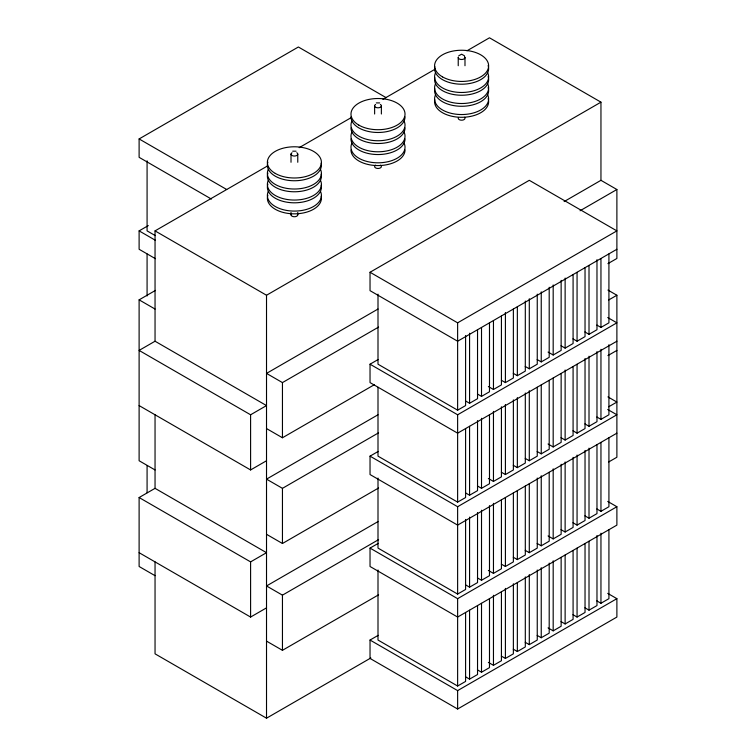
<?xml version="1.0" encoding="UTF-8"?>
<svg xmlns="http://www.w3.org/2000/svg" width="756" height="756" viewBox="0 0 756 756"><rect width="100%" height="100%" fill="white"/><g stroke="black" fill="none" stroke-linecap="round" stroke-linejoin="round"><path stroke-width="1.13" d="M458.779 55.755L461.614 54.205L464.439 55.755M211.434 199.083L139.113 157.333L139.113 138.943L298.374 46.995L385.966 97.562M155.415 258.684L139.113 249.272L139.113 230.882L148.308 225.581M155.046 341.221L139.113 350.415L250.595 414.779L266.518 405.585L155.046 341.221L155.046 230.882L267.548 165.933M299.187 147.666L351.408 117.511M382.905 99.329L435.276 69.098M466.981 50.794L489.482 37.8L600.954 102.164L600.954 180.315L564.137 201.569M155.046 469.948L139.113 460.754L139.113 299.849L155.481 290.399M155.046 230.882L266.518 295.246L600.954 102.164M370.034 272.264L529.294 180.315L616.887 230.882L457.626 322.831L370.034 272.264L370.034 290.654L457.626 341.221L616.887 249.272M378 309.043L266.518 373.398L282.451 382.593L378.586 327.093M580.06 210.763L616.887 189.51L616.887 258.467L607.928 263.646M139.113 497.533L155.046 488.338L266.518 552.693L250.595 561.888L139.113 497.533L139.113 566.49L155.046 575.685M616.887 341.221L457.626 433.169L370.034 382.593L370.034 364.203L378.208 359.487M266.518 428.567L282.451 437.762L374.494 384.624M139.113 405.585L250.595 469.948L266.518 460.754M378 414.779L266.518 479.143L282.451 488.338L378.586 432.829M608.703 299.971L616.887 295.246L616.887 457.238L608.703 461.963M616.887 433.169L457.626 525.108L370.034 474.541L370.034 456.151L378.208 451.436M378 294.15L378 364.203L457.626 410.177L465.592 405.585L465.592 335.532M465.488 400.926L469.57 403.279L477.537 398.686L477.537 329.796M477.433 394.027L481.515 396.39L489.482 391.788L489.482 322.906M488.357 386.543L493.46 389.491L501.426 384.899L501.426 316.008M501.322 380.24L505.405 382.593L513.371 378L513.371 309.11M513.267 373.341L517.35 375.704L525.307 371.101L525.307 301.049M525.212 366.443L529.294 368.805L537.251 364.203L537.251 294.15M537.157 359.554L541.239 361.907L549.196 357.314L549.196 287.261M548.072 352.069L553.184 355.008L561.141 350.415L561.141 280.363M561.037 345.757L565.129 348.119L573.086 343.517L573.086 274.636M572.982 338.868L577.064 341.221L585.031 336.628L585.031 267.737M584.927 331.969L589.009 334.322L596.975 329.729L596.975 259.677M596.871 325.071L600.954 327.433L608.92 322.831L608.92 253.94M370.034 364.203L457.626 414.779L616.887 322.831L607.72 317.539M266.518 534.303L282.451 543.498L378.586 487.998M607.928 355.585L616.887 350.415M378 521.593L266.518 585.957L282.451 595.152L378.586 539.652M608.703 406.794L616.887 402.069L607.928 396.9M139.113 552.693L250.595 617.057L266.518 607.862M607.72 501.436L616.887 506.728L616.887 525.118L457.626 617.057L370.034 566.49L370.034 548.1L378.208 543.384M378 387.27L378 456.151L457.626 502.126L465.592 497.533L465.592 428.643M465.488 492.874L469.57 495.227L477.537 490.635L477.537 420.582M477.433 485.976L481.515 488.338L489.482 483.736L489.482 414.846M488.357 478.491L493.46 481.44L501.426 476.838L501.426 406.785M501.322 472.188L505.405 474.541L513.371 469.948L513.371 399.886M513.267 465.29L517.35 467.643L525.307 463.05L525.307 392.997M525.212 458.391L529.294 460.754L537.251 456.151L537.251 387.27M537.157 451.493L541.239 453.855L549.196 449.253L549.196 380.372M548.072 444.008L553.184 446.957L561.141 442.364L561.141 373.473M561.037 437.705L565.129 440.058L573.086 435.465L573.086 366.575M572.982 430.807L577.064 433.169L585.031 428.567L585.031 358.514M584.927 423.918L589.009 426.271L596.975 421.678L596.975 351.616M596.871 417.019L600.954 419.372L608.92 414.779L608.92 344.727M370.034 456.151L457.626 506.718L616.887 414.779L607.72 409.487M266.518 641.126L282.451 650.321L378.586 594.821M607.72 593.375L616.887 598.667L616.887 617.057L457.626 709.005L370.034 658.438L370.034 640.048L378.208 635.333M378 478.047L378 548.1L457.626 594.074L465.592 589.472L465.592 519.419M465.488 584.823L469.57 587.176L477.537 582.583L477.537 512.521M477.433 577.924L481.515 580.277L489.482 575.685L489.482 505.632M488.357 570.44L493.46 573.388L501.426 568.786L501.426 499.905M501.322 564.127L505.405 566.49L513.371 561.888L513.371 493.007M513.267 557.238L517.35 559.591L525.307 554.998L525.307 486.108M525.212 550.34L529.294 552.693L537.251 548.1L537.251 478.047M537.157 543.441L541.239 545.804L549.196 541.202L549.196 472.32M548.072 535.957L553.184 538.905L561.141 534.312L561.141 464.25M561.037 529.654L565.129 532.007L573.086 527.414L573.086 457.361M572.982 522.755L577.064 525.118L585.031 520.515L585.031 450.463M584.927 515.857L589.009 518.219L596.975 513.617L596.975 444.736M596.871 508.968L600.954 511.321L608.92 506.728L608.92 437.837M370.034 548.1L457.626 598.667L616.887 506.728M155.046 561.888L155.046 653.836L266.518 718.2L370.837 657.975M378 569.996L378 640.048L457.626 686.023L465.592 681.421L465.592 612.53M465.488 676.762L469.57 679.124L477.537 674.522L477.537 605.641M477.433 669.873L481.515 672.226L489.482 667.633L489.482 598.743M488.357 662.388L493.46 665.327L501.426 660.735L501.426 591.844M501.322 656.076L505.405 658.438L513.371 653.836L513.371 583.783M513.267 649.177L517.35 651.54L525.307 646.938L525.307 576.885M525.212 642.288L529.294 644.641L537.251 640.048L537.251 569.996M537.157 635.39L541.239 637.752L549.196 633.15L549.196 563.097M548.072 627.905L553.184 630.854L561.141 626.251L561.141 557.37M561.037 621.602L565.129 623.955L573.086 619.362L573.086 550.472M572.982 614.704L577.064 617.057L585.031 612.464L585.031 543.573M584.927 607.805L589.009 610.168L596.975 605.565L596.975 535.513M596.871 600.907L600.954 603.269L608.92 598.667L608.92 529.786M370.034 640.048L457.626 690.615L616.887 598.667M376.308 102.91L379.692 102.91M292.704 151.181L296.078 151.181M600.954 180.315L616.887 189.51M607.928 290.077L616.887 295.246M139.113 138.943L226.706 189.51M155.245 235.598L147.08 230.882L147.08 160.83M139.113 230.882L155.415 240.295M139.113 299.849L155.046 309.043M600.954 258.543L600.954 327.433M600.954 349.319L600.954 419.372M600.954 442.43L600.954 511.321M600.954 533.216L600.954 603.269M589.009 265.441L589.009 334.322M589.009 356.218L589.009 426.271M589.009 448.166L589.009 518.219M589.009 541.277L589.009 610.168M577.064 272.33L577.064 341.221M577.064 364.279L577.064 433.169M577.064 455.055L577.064 525.118M577.064 548.176L577.064 617.057M565.129 278.066L565.129 348.119M565.129 370.005L565.129 440.058M565.129 461.954L565.129 532.007M565.129 555.065L565.129 623.955M553.184 284.955L553.184 355.008M553.184 378.076L553.184 446.957M553.184 468.852L553.184 538.905M553.184 560.801L553.184 630.854M541.239 291.854L541.239 361.907M541.239 384.965L541.239 453.855M541.239 475.751L541.239 545.804M541.239 567.69L541.239 637.752M529.294 298.752L529.294 368.805M529.294 390.691L529.294 460.754M529.294 483.812L529.294 552.693M529.294 574.588L529.294 644.641M517.35 306.813L517.35 375.704M517.35 397.59L517.35 467.643M517.35 490.71L517.35 559.591M517.35 582.649L517.35 651.54M505.405 312.54L505.405 382.593M505.405 404.488L505.405 474.541M505.405 497.599L505.405 566.49M505.405 588.385L505.405 658.438M493.46 320.601L493.46 389.491M493.46 411.387L493.46 481.44M493.46 503.326L493.46 573.388M493.46 595.274L493.46 665.327M481.515 327.499L481.515 396.39M481.515 418.276L481.515 488.338M481.515 510.224L481.515 580.277M481.515 603.345L481.515 672.226M469.57 333.226L469.57 403.279M469.57 426.346L469.57 495.227M469.57 517.123L469.57 587.176M469.57 610.234L469.57 679.124M464.987 57.569L464.987 65.734M458.23 57.569L458.23 65.734M457.626 322.831L457.626 410.177M457.626 414.779L457.626 502.126M457.626 506.718L457.626 594.074M457.626 598.667L457.626 686.023M457.626 690.615L457.626 709.005M381.374 105.84L381.374 114.005M374.626 105.84L374.626 114.005M297.769 154.111L297.769 162.275M297.769 212.464L297.769 214.798M291.013 154.111L291.013 162.275M291.013 212.464L291.013 214.798M282.451 382.593L282.451 437.762M282.451 488.338L282.451 543.498M282.451 595.152L282.451 650.321M266.518 295.246L266.518 718.2M250.595 414.779L250.595 469.948M250.595 561.888L250.595 617.057M155.046 414.779L155.046 488.338M147.08 253.95L147.08 295.974M147.08 465.857L147.08 492.714M487.714 83.869A27.027 15.602 0 0 1 461.614 103.515A27.027 15.602 0 0 1 435.503 83.869M488.111 87.62A27.027 15.602 0 0 1 462.492 106.265A27.027 15.602 0 0 1 434.813 88.632M488.111 98.649A27.027 15.602 0 0 1 462.492 117.293A27.027 15.602 0 0 1 434.813 99.669M487.714 94.906A27.027 15.602 0 0 1 461.614 114.543A27.027 15.602 0 0 1 435.503 94.906M488.111 65.555A27.027 15.602 0 0 1 462.492 84.199A27.027 15.602 0 0 1 434.813 66.566M487.714 72.841A27.027 15.602 0 0 1 461.614 92.478A27.027 15.602 0 0 1 435.503 72.841M488.111 76.583A27.027 15.602 0 0 1 462.492 95.228A27.027 15.602 0 0 1 434.813 77.594M320.497 180.41A27.027 15.602 0 0 1 294.386 200.056A27.027 15.602 0 0 1 268.285 180.41M321.187 185.173A27.027 15.602 0 0 1 293.508 202.806A27.027 15.602 0 0 1 267.889 184.162M321.187 163.107A27.027 15.602 0 0 1 293.508 180.741A27.027 15.602 0 0 1 267.889 162.096M320.497 191.448A27.027 15.602 0 0 1 294.386 211.085A27.027 15.602 0 0 1 268.285 191.448M321.187 196.21A27.027 15.602 0 0 1 293.508 213.835A27.027 15.602 0 0 1 267.889 195.199M320.497 169.382A27.027 15.602 0 0 1 294.386 189.019A27.027 15.602 0 0 1 268.285 169.382M321.187 174.145A27.027 15.602 0 0 1 293.508 191.769A27.027 15.602 0 0 1 267.889 173.124M297.656 153.6A3.374 1.947 0 0 1 293.517 155.991A3.374 1.947 0 0 1 292.005 152.731M296.777 152.731A3.374 1.947 0 0 1 297.316 153.137M297.656 214.288A3.374 1.947 0 0 1 293.952 216.726A3.374 1.947 0 0 1 291.466 213.816M464.534 56.596A3.374 1.947 0 0 1 462.048 59.497A3.374 1.947 0 0 1 458.344 57.059M464.534 117.274A3.374 1.947 0 0 1 462.048 120.185A3.374 1.947 0 0 1 458.344 117.747M380.391 104.46A3.374 1.947 0 0 1 380.391 107.22A3.374 1.947 0 0 1 375.609 107.22A3.374 1.947 0 0 1 375.609 104.46M380.391 165.148A3.374 1.947 0 0 1 380.391 167.898A3.374 1.947 0 0 1 375.609 167.898A3.374 1.947 0 0 1 375.609 165.148M405.027 116.868A27.027 15.602 0 0 1 378 132.48A27.027 15.602 0 0 1 350.973 116.868M404.101 121.111A27.027 15.602 0 0 1 378 140.748A27.027 15.602 0 0 1 351.899 121.111M405.027 127.906A27.027 15.602 0 0 1 378 143.508A27.027 15.602 0 0 1 350.973 127.906M404.101 143.177A27.027 15.602 0 0 1 378 162.814A27.027 15.602 0 0 1 351.899 143.177M405.027 149.971A27.027 15.602 0 0 1 378 165.573A27.027 15.602 0 0 1 350.973 149.971M404.101 132.139A27.027 15.602 0 0 1 378 151.786A27.027 15.602 0 0 1 351.899 132.139M405.027 138.943A27.027 15.602 0 0 1 378 154.545A27.027 15.602 0 0 1 350.973 138.943M442.496 76.876A27.027 15.602 0 0 0 487.714 69.883A27.027 15.602 0 0 0 454.611 50.775A27.027 15.602 0 0 0 442.496 76.876M275.279 173.417A27.027 15.602 0 0 0 320.497 166.424A27.027 15.602 0 0 0 287.393 147.316A27.027 15.602 0 0 0 275.279 173.417M358.892 125.146A27.027 15.602 0 0 0 404.101 118.153A27.027 15.602 0 0 0 371.007 99.045A27.027 15.602 0 0 0 358.892 125.146"/></g></svg>
